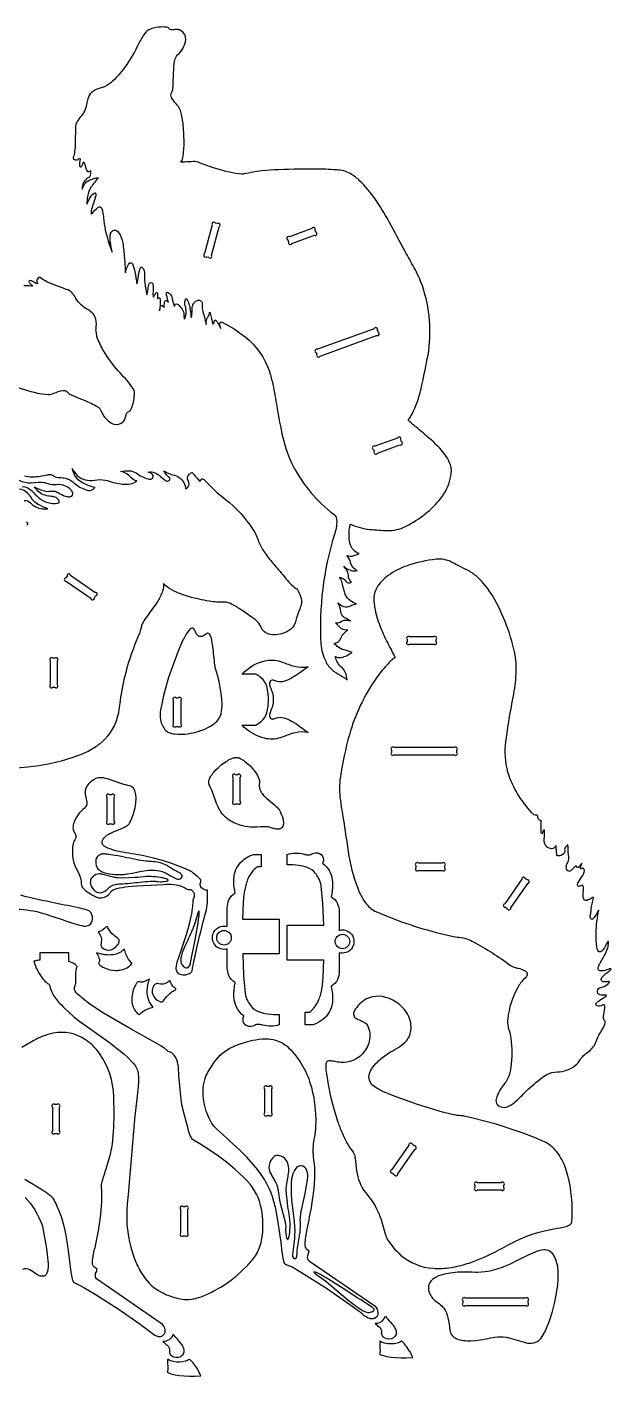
# Model space of a CAD drawing. Extents: x -534 to 138, y -242 to 386.
# Drawn here: x -103 to 138, y -237 to 320 of the extents above; entities that cross this region are included whole.
import ezdxf

# ---------------------------------------------------------------- set-up
doc = ezdxf.new("R2010")
doc.units = 0
doc.header["$MEASUREMENT"] = 0
doc.layers.get('0').update_dxf_attribs({"linetype": 'CONTINUOUS'})

msp = doc.modelspace()

# ---------------------------------------------------------------- linework, layer by layer
for points in [[(-23.04, 195.14, -0.040772), (-23.52, 197.2, -0.462979), (-23.02, 197.82, -0.128791), (-22.48, 197.72, -0.049562), (-13.05, 191.73, -0.147565), (-3.02, 177.35, -0.025581), (-1.6, 172.13, -0.013372), (0.09, 162.88, 0.015224), (2.55, 150.1, 0.057868), (6.83, 138.3, 0.111184), (23.74, 118.34, -0.200682), (24.75, 116.47, -0.073309), (24.52, 112.67, -0.029023), (23.81, 109.78, 0.090055), (18.29, 64.87, 0.106437), (20.25, 57.71, 0.043726), (21.41, 55.72, 0.097324), (24.38, 53.12, -0.029783), (27.96, 50.87, -0.018141), (29.07, 50, 0.085694), (28.48, 52.97, 0.113279), (27, 55.02, -0.172395), (24.23, 59.67, 0.15305), (24.64, 59.53, 0.082138), (26.23, 59.23, 0.051844), (26.76, 59.28, 0.06517), (29.06, 60.15, -0.010374), (31.25, 61.29, 0.067193), (27.92, 62.41, -0.126116), (24.99, 63.88, -0.021172), (23.73, 65.16, 0.219053), (26.03, 66.4, 0.049125), (26.76, 67.84, -0.105175), (28.46, 69.93, -0.031883), (29.33, 70.57, -0.144272), (26.89, 71.1, -0.051908), (26.52, 71.39, -0.010503), (24.33, 73.64, 0.144221), (26.27, 73.87, 0.053539), (27.03, 74.38, -0.166104), (28.79, 74.74, -0.03772), (30.53, 74.43, -0.044542), (29.66, 74.84, -0.011487), (27.93, 75.84, -0.240347), (26.52, 78.19, 0.139622), (25.23, 81.91, 0.089887), (27.76, 80.33, 0.217327), (30.54, 80.6, -0.074916), (32.35, 81.38, -0.04447), (33, 81.46, -0.202975), (28.48, 85.08, -0.053822), (27.86, 86.78, -0.017577), (27.23, 89.58, 0.065788), (26.46, 91.7, 0.038588), (25.95, 92.45, -0.213749), (28.64, 90.75, 0.180505), (29.81, 90.07, 0.085795), (30.25, 90.1, 0.055747), (30.93, 90.35, -0.16982), (29.74, 92.25, -0.029013), (29.68, 93.29, 0.124388), (28.97, 95.27, 0.037477), (27.68, 96.99, 0.172299), (31.99, 95.06, 0.069621), (33.31, 95.19, -0.260544), (30.56, 98.53, 0.145007), (29.02, 101.37, 0.032657), (30.74, 101.16, 0.101739), (32.34, 101.5, -0.015311), (34.09, 102.23, -0.229171), (30.63, 105.39, -0.079183), (30, 108.13, -0.057845), (30.14, 112.86, -0.068263), (30.57, 114.3, 0.086745), (38.55, 112.2, 0.019665), (45.83, 111.72, 0.11819), (53.17, 113.32, 0.027778), (55.49, 114.57, 0.043529), (63.14, 120.04, 0.06709), (69.11, 126.91, 0.10947), (72.14, 135.27, 0.136956), (71.32, 140.02, 0.081604), (67.37, 145.72, 0.024966), (62.62, 150.18, 0.004518), (57.63, 154.38, -0.009427), (54.35, 157.23, 0.05985), (58.26, 165.44, 0.033488), (60.02, 171.81, 0.004868), (62.52, 184.17, 0.12504), (60.2, 212.73, 0.042419), (56.81, 220.23, 0.00249), (53.07, 226.94, -0.002268), (46.43, 239.25, 0.032317), (40.27, 249.21, 0.039698), (34.42, 256.07, 0.056565), (30.43, 259.11, 0.125464), (24.83, 260.64, -0.009386), (20.11, 260.95, 0.014605), (17.75, 261.02, 0.007702), (0.83, 260.75, 0.046505), (-13.39, 259.01, -0.040768), (-14.43, 258.93, -0.048831), (-19.48, 259.66, -0.03478), (-31.87, 263.64, 0.10837), (-34.36, 264.1, 0.01146), (-38.14, 263.85, -0.017336), (-39.55, 263.82, 0.129207), (-38.76, 265.62, 0.047421), (-38.26, 272.24, 0.025874), (-38.68, 279.98, 0.033105), (-39.55, 284.63, 0.076913), (-40.56, 286.82, 0.036415), (-41.65, 288.07, -0.052159), (-43.45, 290.61, -0.291498), (-43.31, 292.78, 0.100968), (-42.88, 294.27, 0.019815), (-42.81, 296.05, -0.005973), (-42.44, 303.62, -0.016783), (-42.09, 305.97, -0.161306), (-40.94, 308.13, 0.089163), (-38.79, 310.85, 0.127736), (-37.53, 314.54, 0.279506), (-39.45, 318.15, 0.112324), (-41.03, 318.62, 0.051412), (-42.92, 318.5, -0.16524), (-44.11, 318.71, -0.092947), (-44.56, 319.21, 0.125953), (-44.98, 319.47, 0.057677), (-46.3, 319.67, 0.067401), (-49.73, 319.42, 0.026223), (-52.12, 318.84, 0.177324), (-54.55, 316.9, 0.037854), (-57.03, 312.75, -0.038532), (-62.17, 303.85, -0.049801), (-67.78, 297.3, -0.077668), (-71.11, 295.01, -0.055971), (-72.93, 294.47, 0.130894), (-76.5, 292.6, 0.127166), (-78.03, 290.07, 0.038662), (-78.54, 287.71, -0.075245), (-79.66, 284.49, -0.030197), (-80.25, 283.56, -0.007341), (-82.04, 281.27, 0.135954), (-83.07, 278.73, 0.026991), (-83.17, 277.59), (-83.19, 272.39, -0.031564), (-83.46, 268.12, -0.056242), (-84.05, 265.94, 0.272827), (-83.94, 265.22, 0.229465), (-82.28, 264.87, 0.099194), (-81.82, 265.13, -0.031572), (-81.26, 265.57, -0.080858), (-81.34, 264.16, 0.013761), (-81.51, 262.68, 0.20006), (-81.31, 262.05, 0.432905), (-80.55, 262.19, 0.063666), (-79.98, 263.58, -0.247859), (-79.61, 263.93, -0.082897), (-79.22, 262.72, 0.030457), (-78.72, 260.98, 0.051747), (-78.31, 260.17, 0.306496), (-77.6, 259.99, 0.173615), (-76.96, 260.44, -0.060536), (-76.99, 258.52, -0.169479), (-77.57, 257.58, 0.145464), (-79.39, 255.98, 0.128949), (-80.33, 253.49, 0.052774), (-80.31, 252.73, -0.109176), (-78.91, 255.33, -0.117563), (-77.08, 256.55, -0.084076), (-73.63, 257.44, 0.033272), (-76.6, 253.65, 0.101105), (-78.11, 249.7, 0.029524), (-78.44, 246.46, -0.018868), (-77.1, 249.2, -0.124912), (-75.43, 251.01, -0.133567), (-74.94, 251.16, -0.211507), (-74.78, 251.06, -0.143071), (-74.77, 249.94, -0.009734), (-76.49, 244.46, 0.110694), (-76.62, 242.4, 0.132252), (-76.29, 242.65, -0.063855), (-73.71, 245.21, -0.459191), (-72.48, 244.96, -0.075498), (-71.9, 243.35, -0.027738), (-71.53, 240.89, 0.018906), (-70.81, 235.91, 0.042026), (-67.92, 226.64, -0.016788), (-68.73, 230.88, -0.048138), (-68.82, 233.38, -0.09246), (-68.44, 234.8, -0.227671), (-67.07, 235.8, -0.189015), (-65.99, 235.49, -0.088625), (-65.31, 234.82, -0.11703), (-63.57, 230.58, -0.021319), (-62.9, 224.39, -0.00174), (-62.51, 218.18, -0.062294), (-61.27, 221.65, -0.121512), (-60.66, 222.28, -0.361151), (-59.77, 222.09, -0.073956), (-59.57, 221.81, -0.067967), (-58.54, 218.57, -0.015404), (-57.77, 213.6, 0.039815), (-57.38, 215.14, -0.026904), (-56.68, 218.95, -0.022071), (-56.34, 220.04, -0.271564), (-55.83, 220.47, -0.186502), (-55.63, 220.4, -0.174188), (-54.71, 218.91, -0.078441), (-54.62, 217.12, 0.041838), (-54.59, 214.89, 0.021178), (-54.29, 212.68), (-53.6, 209.01, 0.047984), (-53.39, 210.07, 0.008778), (-52.95, 212.7, -0.090626), (-52.54, 213.86, -0.520928), (-51.35, 213.85, -0.126081), (-51.02, 212.56, -0.004085), (-51.11, 209.65, 0.095126), (-50.85, 208.13, -0.045265), (-50.24, 209.23, -0.042376), (-49.85, 209.86, -0.123571), (-49.57, 210.04, -0.31691), (-49.43, 209.96, -0.125343), (-49.23, 209.14), (-49.27, 207.44, -0.149927), (-48.74, 207.89, -0.353541), (-48.26, 207.7, -0.139967), (-48.11, 207.07, -0.018029), (-48.35, 202.52, -0.091352), (-48.17, 203.7, -0.081701), (-47.94, 204.45, -0.428919), (-47.13, 204.55, -0.061096), (-46.47, 203.77, -0.016896), (-46.34, 206.15, -0.41913), (-45.64, 206.73, -0.136339), (-45.37, 206.61, -0.037085), (-44.74, 205.97, -0.01849), (-45.47, 208.99, -0.040065), (-45.53, 209.76, -0.535475), (-44.96, 210.05, -0.054893), (-44.07, 209.37, -0.124886), (-43.16, 207.56, -0.009056), (-42.8, 205.81, 0.07693), (-42.19, 204.26, -0.132825), (-41.77, 205.17, -0.352835), (-40.98, 205.26, -0.117362), (-40.57, 204.91, 0.007817), (-39.43, 203.66, -0.158132), (-38.42, 201.43, -0.027287), (-38.31, 199.95, 0.016373), (-38.24, 198.97, 0.070756), (-37.82, 199.7, 0.139796), (-37.49, 203.59, 0.017005), (-37.88, 204.8, -0.232909), (-37.31, 207.58, -0.098984), (-36.23, 205.27, -0.027964), (-35.72, 202.75, -0.008174), (-35.34, 199.65, 0.130097), (-35.03, 200.79, -0.024215), (-34.94, 202.37, -0.00918), (-34.89, 203.89, -0.308176), (-32.41, 206.87, -0.452621), (-30.78, 205.68, -0.047988), (-30.84, 204.72, 0.071036), (-30.65, 202.76, 0.016355), (-29.95, 200.2, -0.004463), (-29.07, 196.77, -0.087575), (-28.92, 198.92, -0.104557), (-28.31, 200.06, 0.158869), (-27.77, 201.95, -0.06344), (-27.04, 199.87, -0.013544), (-26.57, 197.35, 0.155344), (-26.33, 196.97, 0.139595), (-25.84, 197.79, -0.042289), (-25.52, 198.72, -0.17433), (-24.98, 198.36, -0.053857), (-23.76, 196.36, 0.018107)], [(-26.63, 237.95), (-29.76, 226.08, 1), (-29, 224.78), (-28.15, 224.56, 1), (-26.86, 225.31), (-23.73, 237.19, 1), (-24.48, 238.48), (-25.33, 238.71, 1)], [(6.27, 230.26), (15.56, 233.64, 1), (16.19, 235), (15.89, 235.82, 1), (14.53, 236.46), (5.25, 233.08, 1), (4.61, 231.72), (4.91, 230.89, 1)], [(17.91, 183.76), (41.29, 192.27, 1), (41.93, 193.63), (41.62, 194.46, 1), (40.27, 195.09), (16.89, 186.58, 1), (16.25, 185.22), (16.55, 184.4, 1)], [(41.6, 143.7), (50.88, 147.08, 1), (51.52, 148.44), (51.22, 149.27, 1), (49.86, 149.9), (40.57, 146.52, 1), (39.94, 145.16), (40.24, 144.34, 1)], [(107.95, -6.77, 0.086356), (107.69, -5.99, 0.337845), (107.32, -5.83, -0.194882), (106.28, -5.65, -0.079992), (105.46, -4.93, -0.042199), (99.41, 3.18, -0.052481), (96.02, 10.41, -0.103803), (94.57, 23.04, -0.01828), (96.24, 34.95, 0.003073), (98.15, 45.39, 0.037001), (98.99, 54.82, 0.040576), (98.66, 59.32, 0.086335), (89.16, 84.83, 0.06807), (83.11, 92.37, 0.06038), (79.39, 95.02, -0.000932), (72.29, 98.65, 0.141066), (65.85, 99.86, 0.050121), (53.94, 97.19, 0.06881), (46.05, 93.14, 0.095874), (41.38, 88.12, 0.122932), (40.19, 84.13, 0.069334), (40.66, 78.93, 0.042064), (43.03, 71.45, 0.023047), (45.89, 65.18, 0.002463), (48.91, 59.32, 0.039646), (45.61, 56.26, 0.037624), (41, 50.5, 0.083391), (30.05, 27.39, 0.033792), (26.3, 9.93, 0.067328), (26.3, 0.26, 0.010804), (27.03, -4.51, -0.005879), (29.53, -20.78, 0.051129), (33.47, -36.01, 0.061528), (36.66, -42.04, 0.120391), (40.6, -45.44, -0.003044), (44.58, -47.19, 0.042915), (73.12, -55.97, 0.030365), (76.09, -56.36, -0.07845), (79.87, -57.5, -0.016281), (81.25, -58.17, -0.037843), (96.58, -67.88, 0.05744), (98.12, -68.65, 0.029234), (99.59, -69, -0.063016), (102.75, -70.16, -0.447657), (103.25, -72.42, -0.070386), (102.62, -73.17, 0.081348), (99.57, -77.04, 0.099098), (95.44, -89.96, 0.075183), (95.59, -93.25, 0.019962), (96.05, -94.79, -0.041804), (96.7, -97.98, -0.068183), (96.74, -110.02, -0.017113), (96.36, -112.11, -0.099956), (94.25, -116.57, 0.006711), (92.78, -118.54, 0.064491), (90.77, -122.53, 0.166516), (90.8, -124.73, 0.225805), (92.76, -126.37, 0.161223), (95.23, -126.29, 0.089089), (98.45, -124.37, 0.021989), (102.51, -120.39, -0.033319), (108.95, -114.73, -0.027573), (111.61, -113, -0.114948), (115.85, -111.86, 0.170905), (123.43, -109.13, 0.075307), (125.41, -106.86, -0.108607), (128.52, -103.79, 0.135637), (131.71, -99.93, -0.011252), (132.82, -97.29, -0.030948), (134.26, -94.81, 0.035434), (135.63, -92.14, 0.194784), (135.69, -91.06, 0.078382), (135.29, -90.52, -0.148321), (135.04, -89.67, -0.04338), (135.44, -86.55, 0.054055), (135.51, -84.73, 0.320944), (135.06, -84.12, 0.237531), (134.59, -84.27, -0.2564), (132.46, -84.63, -0.162597), (131.85, -84.13, -0.258488), (131.87, -83.71, -0.09509), (132.78, -82.77, -0.031192), (134.23, -81.81, 0.013014), (135.84, -80.78, 0.081454), (136.2, -80.44, 0.232193), (136.21, -80.29, 0.137334), (135.87, -80.21, -0.062668), (133.54, -80.02, -0.056573), (133.05, -79.83, -0.204894), (132.55, -78.93, -0.14375), (132.65, -77.83, -0.179055), (133.43, -77.21, 0.006521), (135.31, -76.55, 0.159185), (137.46, -74.8, 0.237216), (137.44, -74.61, 0.191124), (136.97, -74.54, -0.05313), (135.17, -74.71, -0.269455), (134.13, -74.07, -0.217237), (134.14, -73.32, -0.068876), (134.68, -72.49, -0.045572), (136.01, -71.3, 0.011009), (137.49, -70.13, 0.043771), (138.05, -69.6, 0.150407), (138.13, -69.33, 0.289985), (138.06, -69.25, 0.175728), (137.48, -69.33, -0.053935), (135.12, -70.12, -0.089763), (133.67, -70.11, -0.148469), (132.96, -69.66, -0.096531), (132.79, -69.31, -0.109293), (132.93, -68.37, -0.053312), (133.58, -66.97, 0.004604), (135.83, -62.98, 0.053511), (136.89, -60.17, 0.075411), (137.07, -58.03, 0.271934), (136.74, -58.23, -0.030385), (134.91, -61.34, -0.092341), (134.06, -62.15, -0.142053), (133.38, -62.31, -0.183072), (133, -62.1, -0.144834), (132.28, -60.38, -0.067129), (132.37, -49.38, -0.004602), (133.03, -45.04, -0.041938), (131.15, -48.04, -0.02449), (130.64, -48.62, -0.072328), (130.27, -48.87, -0.41057), (129.73, -48.59, -0.130269), (129.57, -47.35, -0.027395), (129.8, -45.98, 0.062135), (129.88, -44.78, -0.061353), (130.38, -42.47, 0.031194), (130.62, -41.23, -0.033644), (130.92, -40.17, 0.64095), (130.51, -39.83, -0.016149), (129.2, -40.63, -0.044291), (128.28, -41.03, -0.187926), (127.29, -40.96, -0.147354), (126.92, -40.58, -0.099038), (126.65, -39.55, -0.036594), (126.75, -37.02, 0.035722), (126.75, -35.56, 0.119773), (126.48, -34.88, 0.214699), (126.23, -34.81, 0.118191), (125.62, -35.06, -0.083252), (124.92, -35.29, -0.505904), (124.24, -34.47, -0.092778), (124.66, -33.47, 0.003161), (126.43, -30.77, 0.112099), (127.11, -28.88, 0.148471), (126.89, -27.98, 0.326869), (126.29, -27.78, 0.046284), (125.76, -27.99, -0.666499), (125.43, -27.63, -0.012637), (125.97, -26.21, 0.035099), (126.1, -25.7, 0.01044), (124.9, -27.12, -0.104102), (124.4, -27.47, -0.496762), (123.97, -27.11, 0.64235), (123.59, -26.93, 0.039343), (122.22, -28.17, -0.099094), (121.13, -28.91, -0.208673), (120.31, -28.82, -0.240867), (119.66, -27.24, -0.130699), (120.12, -25.66, 0.16417), (120.7, -23.21, -0.041162), (120.38, -18.91, 0.075174), (120.32, -18.4, 0.085682), (120.22, -18.19, 0.237243), (120.08, -18.26, -0.113095), (119.42, -18.9, 0.287432), (119.02, -20.36, -0.265086), (118.38, -21.9, -0.144657), (116.46, -22.7, -0.387544), (115.79, -22.18, -0.036245), (115.6, -20.5, -0.018682), (115.49, -18.95, 0.119524), (115.3, -18.4, 0.125931), (115.14, -18.56, -0.361933), (113.49, -19.73, -0.325859), (110.64, -17.39, -0.055794), (110.57, -16.78, -0.009752), (110.65, -12.48, 0.093109), (110.48, -11.84, 0.252178), (110.34, -12.02, 0.029117), (109.99, -12.7, -0.123455), (109.68, -13.47, -0.243845), (109.51, -13.51, -0.247592), (109.33, -13.14, -0.014941), (109.32, -10.36, 0.008216), (109.32, -8.07, -0.279785), (108.15, -7.3, -0.066013)], [(-86.86, 90.73), (-76.77, 83.72, 1), (-75.29, 83.99), (-74.79, 84.71, 1), (-75.06, 86.19), (-85.14, 93.19, 1), (-86.62, 92.92), (-87.12, 92.2, 1)], [(-34.06, 70.84, 0.21732), (-34.63, 71.36, 0.21732), (-35.39, 71.27, 0.097879), (-36.61, 70.06, 0.035971), (-38, 67.81), (-38.98, 65.86), (-40.99, 61.21), (-44.63, 51), (-45.95, 46.63), (-46.74, 43.55), (-47.64, 39.45), (-47.97, 37.63, 0.087543), (-47.98, 33.47, 0.129432), (-45.94, 29.24, 0.107896), (-44.57, 28.32, 0.070374), (-42.15, 27.7, 0.066219), (-36.63, 27.81, 0.080471), (-28.39, 30.34, 0.075776), (-24.74, 32.91, 0.092825), (-23.14, 35.31, 0.044216), (-22.87, 36.24, 0.049524), (-22.58, 39.9), (-22.68, 42.05), (-22.92, 44.38), (-23.3, 46.83), (-23.82, 49.39), (-24.47, 52), (-25.28, 54.76, -0.034943), (-25.52, 56.11, -0.002177), (-26.34, 63.72, 0.032122), (-26.99, 67.21, 0.058736), (-27.6, 68.71, 0.118694), (-28.11, 69.2, 0.282715), (-28.95, 69.1, -0.084465), (-30.82, 67.99, -0.311209), (-32.89, 68.67, -0.057135), (-33.22, 69.16), (-33.59, 69.87, 0.030593)], [(53.89, 66.72), (53.89, 65.85, 1), (54.95, 64.79), (64.83, 64.79, 1), (65.89, 65.85), (65.89, 66.72, 1), (64.83, 67.79), (54.95, 67.79, 1)], [(-93.54, 57.9), (-93.54, 48.02, 1), (-92.48, 46.96), (-91.6, 46.96, 1), (-90.54, 48.02), (-90.54, 57.9, 1), (-91.6, 58.96), (-92.48, 58.96, 1)], [(-14.46, 52.39, -0.137942), (-4.92, 57.9, -0.136379), (1.61, 57.65, 0.024005), (6.69, 55.84, 0.085593), (11.47, 55.28, 0.030997), (12.95, 55.48), (9.57, 53), (7.85, 51.82, -0.015444), (5.57, 50.44, -0.069504), (2.38, 49.25, -0.147106), (-0.43, 49.6, 0.043035), (-1.67, 49.91, 0.275288), (-2.7, 49.4, 0.187531), (-3.02, 48.33, 0.049446), (-2.9, 47.8, 0.007367), (-1.98, 45.39, -0.124061), (-1.62, 39.68, -0.034628), (-1.96, 38.39, 0.016532), (-2.98, 35.77, 0.346007), (-2.18, 33.95, 0.15317), (-1.55, 33.89, 0.060378), (-0.02, 34.34, -0.154569), (2.92, 34.4, -0.066404), (6.16, 33.01), (7.85, 31.96), (9.57, 30.78), (12.95, 28.3, 0.107399), (7.8, 28.2, 0.034356), (3.98, 27.04, -0.005535), (1.6, 26.13, -0.144527), (-5.09, 25.94, -0.114737), (-13.04, 30.13, -0.021255), (-14.41, 31.39), (-8.64, 31.39, 0.057297), (-6.26, 32.94, 0.1439), (-4.08, 36.38, 0.051329), (-3.54, 39.14, 0.080463), (-3.93, 46.82, 0.172422), (-6.76, 51.22, 0.033523), (-8.64, 52.39)], [(-41.52, 42.67), (-40.64, 42.67, -1), (-39.58, 41.61), (-39.58, 31.73, -1), (-40.64, 30.67), (-41.52, 30.67, -1), (-42.58, 31.73), (-42.58, 41.61, -1)], [(47.45, 20.98), (47.45, 20.1, 1), (48.51, 19.04), (73.39, 19.04, 1), (74.45, 20.1), (74.45, 20.98, 1), (73.39, 22.04), (48.51, 22.04, 1)], [(-77.56, 7.24, 0.265864), (-79.02, 2.1, -0.021325), (-78.46, -0.46, -0.279523), (-79.45, -2.94, 0.131145), (-83.72, -8.68, 0.087249), (-84.15, -11.12, 0.119528), (-83.66, -12.82, -0.067133), (-82.99, -14.25, -0.222096), (-83.14, -15.51, 0.101464), (-84.04, -17.52, 0.176458), (-82.71, -28.1, 0.017902), (-81.91, -29.61, -0.12328), (-80.73, -34.17, 0.210939), (-79.78, -36.18, 0.089439), (-73.63, -40, 0.075611), (-71.16, -39.7, 0.141549), (-69.09, -38.31, 0.034904), (-68.35, -37.22, -0.122071), (-67.57, -36.65, -0.051429), (-66.01, -36.11, -0.03311), (-61.41, -35.35), (-57.75, -35.03), (-46.71, -34.41, -0.069788), (-42.42, -34.47, -0.051591), (-39, -35.33, -0.045609), (-37.23, -36.22, 0.070309), (-36.68, -36.55, 0.111182), (-36.32, -36.6), (-35.8, -36.53, -0.202789), (-35.08, -36.82, -0.085052), (-34.18, -37.97, -0.184723), (-34.14, -39.41, 0.016251), (-34.66, -41.04, 0.040121), (-34.68, -42.01, -0.030737), (-34.99, -45.21, -0.0172), (-35.44, -47.7), (-36.33, -51.44), (-37.39, -55.22), (-39.53, -61.84), (-40.88, -65.54, 0.099809), (-41.64, -69.03, 0.109207), (-41.27, -70.49, 0.205628), (-39.87, -71.56, 0.208435), (-35.68, -71.03, 0.248484), (-34.81, -69.5, -0.012531), (-34.42, -67.25, -0.002973), (-32.73, -59.52, -0.001302), (-29.05, -44.89, 0.052258), (-28.55, -40.9), (-28.55, -37.02, 0.222753), (-28.6, -36.84, 0.222753), (-28.78, -36.77, -0.273665), (-31.02, -35.82, -0.080036), (-31.5, -34.96, -0.171922), (-31.36, -33.4, 0.11003), (-31.28, -32.72, 0.137324), (-31.42, -32.46, 0.047058), (-34.96, -29.39, 0.041018), (-36.49, -28.52), (-38.35, -27.68), (-40.81, -26.7), (-43.77, -25.64), (-47.17, -24.57), (-50.91, -23.55), (-54.93, -22.64, -0.001165), (-64.72, -20.92), (-66.94, -20.38, -0.055267), (-70.6, -19.03, -0.089319), (-71.8, -18.09, -0.217651), (-72.08, -16.87, -0.170562), (-70.98, -14.86, -0.067985), (-69.15, -13.56, -0.023828), (-67.36, -12.7), (-63.69, -11.2, 0.06274), (-61.63, -10.08, 0.097923), (-60.8, -9.1, 0.046786), (-59.57, -6.41, 0.061025), (-58.12, -0.29, 0.069971), (-58.26, 3.24, 0.10968), (-59.18, 5.26, 0.193431), (-61.44, 6.48, -0.048841), (-64.85, 7.33), (-69.01, 8.87, 0.074685), (-72.4, 9.61, 0.184525), (-76.62, 8.12, 0.032865)], [(-18.05, 9.79), (-18.05, -0.09, 1), (-16.99, -1.15), (-16.11, -1.15, 1), (-15.05, -0.09), (-15.05, 9.79, 1), (-16.11, 10.85), (-16.99, 10.85, 1)], [(-70.1, 1.54), (-70.1, -8.34, 1), (-69.04, -9.4), (-68.16, -9.4, 1), (-67.1, -8.34), (-67.1, 1.54, 1), (-68.16, 2.6), (-69.04, 2.6, 1)], [(-74.69, -25.87, 0.235984), (-73.25, -28.55, 0.067837), (-71.65, -29.39, 0.044997), (-69.13, -30.05, 0.06628), (-63.73, -30.34, 0.018227), (-61.72, -30.1), (-59.75, -29.76), (-55.83, -28.99), (-53.79, -28.7, -0.040379), (-50.61, -28.55, -0.089621), (-46.29, -29.53, -0.023478), (-44.94, -30.18, 0.010201), (-42.27, -31.73, 0.085271), (-40.98, -32.22, 0.177386), (-39.61, -32.04, 0.212729), (-39.09, -31.32, 0.212729), (-39.28, -30.47, 0.13471), (-40.41, -29.49, 0.014065), (-41.41, -29.02, -0.025067), (-44.06, -27.43, 0.025747), (-45.87, -26.41, 0.11332), (-51.66, -25.04, -0.027483), (-54.09, -24.83), (-57.02, -24.37, 0.001845), (-66.67, -22.46), (-69.42, -22.02, 0.022584), (-71.08, -21.87, 0.06903), (-72.47, -21.95, 0.071512), (-72.84, -22.09, 0.116018), (-74.32, -23.34, 0.169714), (-74.75, -25.11, 0.013174)], [(-14.02, -63.18), (-13.64, -72.04), (-13.01, -79.52, 0.102496), (-11.9, -82.7, 0.030802), (-10.66, -84.6, 0.13947), (-7.2, -87.08, 0.060504), (-3.64, -87.91, 0.031161), (1.08, -88.15), (1.08, -92.42, -0.157017), (-5.79, -92.54, 0.035508), (-7.36, -92.26, 0.137191), (-9.16, -92.65, -0.223616), (-12.28, -92.89, -0.331314), (-13.91, -90.15, -0.077159), (-13.59, -88.77, -0.196314), (-17.53, -82.07, -0.079424), (-17.45, -76.72, -0.019507), (-17.1, -74.94, -0.181595), (-19.77, -72.02, -0.077993), (-20.46, -68.88), (-20.45, -61.1, -0.410058), (-26.35, -57.84, -0.410058), (-23.18, -51.89, -0.144622), (-20.45, -51.86), (-20.46, -44.08, -0.081971), (-19.72, -40.82, -0.173688), (-17.1, -38.02, -0.020262), (-17.55, -35.57, -0.085073), (-17.39, -30.09, -0.178805), (-13.44, -24.07, -0.058275), (-11.03, -22.65, -0.023841), (-9.59, -22.07), (-6.42, -22.07), (-6.42, -27.24), (-8.09, -27.24, 0.131685), (-11.76, -31.9, 0.059206), (-13.2, -36.65, 0.01486), (-13.52, -38.59), (-13.85, -41.77), (-14.1, -48.85), (1.08, -48.85), (1.08, -63.18)], [(19.43, -51.33), (19.05, -42.47), (18.42, -34.98, 0.1025), (17.32, -31.8, 0.030814), (16.07, -29.9, 0.13946), (12.61, -27.43, 0.060505), (9.05, -26.6, 0.031162), (4.33, -26.36), (4.33, -22.09, -0.157018), (11.21, -21.96, 0.035507), (12.78, -22.24, 0.137191), (14.57, -21.86, -0.223615), (17.7, -21.61, -0.331314), (19.32, -24.36, -0.077174), (19, -25.73, -0.196317), (22.95, -32.44, -0.070376), (22.98, -36.89, -0.029264), (22.51, -39.57, -0.181612), (25.18, -42.49, -0.078004), (25.88, -45.63), (25.86, -53.41, -0.410051), (31.76, -56.67, -0.410051), (28.59, -62.61, -0.144562), (25.86, -62.65), (25.88, -70.43, -0.081963), (25.14, -73.69, -0.173695), (22.51, -76.49), (22.84, -78.14, -0.082908), (22.93, -83.78, -0.161539), (19.92, -89.53, -0.087486), (16.45, -91.85, -0.023841), (15, -92.44), (11.83, -92.44), (11.83, -87.27), (13.5, -87.27, 0.131684), (17.18, -82.6, 0.059206), (18.62, -77.86, 0.01486), (18.94, -75.92), (19.26, -72.74), (19.51, -65.66), (4.33, -65.66), (4.33, -51.33)], [(57.48, -26.69), (57.48, -27.57, 1), (58.54, -28.63), (68.42, -28.63, 1), (69.48, -27.57), (69.48, -26.69, 1), (68.42, -25.63), (58.54, -25.63, 1)], [(-76.98, -33.25, 0.139088), (-76.63, -35.17, 0.182914), (-74.35, -37.58, 0.21481), (-71.6, -37.56, 0.085615), (-70.19, -36.69), (-69.07, -35.59, -0.145043), (-66.7, -34.42, -0.045201), (-64.7, -34.22, 0.017233), (-60.49, -33.94, -0.005375), (-52.32, -33.1, -0.038982), (-50.38, -33.08, -0.022518), (-49.59, -33.21, 0.03454), (-48.2, -33.32, 0.048087), (-45.82, -33.14, 0.099294), (-44.99, -32.87, 0.302494), (-44.86, -32.66, 0.302494), (-45, -32.47, 0.073937), (-45.65, -32.16, 0.033036), (-47.08, -31.76, 0.040155), (-51, -31.25, 0.025675), (-54.02, -31.24, 0.005931), (-58.48, -31.63), (-61.13, -31.77), (-63.49, -31.8), (-65.52, -31.74), (-66, -31.7, -0.030423), (-67.55, -31.42, 0.003077), (-71.76, -30.29, 0.07682), (-73.36, -30.12, 0.157631), (-75.82, -31.09, 0.186815)], [(101.25, -32.31), (94.24, -42.4, 1), (94.51, -43.88), (95.23, -44.38, 1), (96.71, -44.11), (103.71, -34.03, 1), (103.44, -32.55), (102.72, -32.05, 1)], [(-34.14, -51.38, -0.021446), (-34.85, -53.2, -0.003771), (-37.94, -59.98), (-38.84, -62.25, 0.031438), (-39.46, -64.3, 0.079162), (-39.65, -66.2, 0.162267), (-39.14, -67.5, 0.107565), (-37.88, -68.69, 0.385849), (-36.23, -68.4, 0.11701), (-35.54, -66.85), (-33.54, -56.68), (-32.44, -50.26), (-32.1, -47.82, 0.034914), (-31.99, -46.32, 0.07268), (-32.06, -45.56, 0.242214), (-32.09, -45.49, 0.242214), (-32.16, -45.46, 0.203353), (-32.3, -45.64, 0.037436), (-32.56, -46.29)], [(-73.79, -54.08, -0.081282), (-72.68, -55.92, -0.12875), (-72.44, -57.98, 0.0373), (-72.61, -59.33, 0.254621), (-71.86, -60.76, 0.215209), (-68.47, -61.44, 0.088697), (-67.09, -60.74, 0.1127), (-65.41, -58.94, 0.173392), (-65.1, -57.55, 0.199126), (-65.51, -56.9, 0.014547), (-67.33, -55.41, -0.103447), (-69.73, -52.4, -0.020105), (-69.98, -51.82, 0.192219), (-70.6, -52.1, -0.024014), (-71.8, -53.16, -0.117327)], [(-21.75, -59.48, -0.414214), (-24.75, -56.48, -0.414214), (-21.75, -53.48, -0.414214), (-18.75, -56.48, -0.414214)], [(27.16, -55.03, -0.414214), (30.16, -58.03, -0.414214), (27.16, -61.03, -0.414214), (24.16, -58.03, -0.414214)], [(-74.5, -62.68, -0.04501), (-73.44, -64.82, -0.115782), (-73.21, -66.01, -0.076647), (-73.45, -66.75, 0.203065), (-73.35, -67.47, 0.088211), (-71.17, -68.88, 0.096349), (-66.5, -69.98, 0.022647), (-65, -69.89, 0.208485), (-59.78, -67.06, 0.064212), (-59.97, -66.82, -0.121384), (-62.24, -63.35, -0.032309), (-62.91, -61.12, -0.172453), (-67.54, -63.49, -0.067449), (-70.75, -63.51, -0.021191), (-72.21, -63.27, -0.021822)], [(-85.87, -66.34), (-85.87, -62.69), (-97.87, -62.69), (-97.87, -65.69, 0.016681), (-99.62, -65.99, 0.0277), (-100.37, -66.2, 0.090869), (-96.71, -73.3, 0.059497), (-94.67, -75.31, 0.029402), (-93.98, -75.76, 0.011973), (-93.04, -78.48, 0.092969), (-90.11, -83.05, -0.011755), (-87.8, -85.45), (-85.92, -87.23), (-83.95, -88.93), (-81.9, -90.58), (-73.31, -96.76), (-69.05, -99.77), (-65.03, -102.84), (-63.16, -104.42), (-61.4, -106.04), (-59.78, -107.72, -0.019048), (-58.32, -109.47, -0.111923), (-57.38, -111.74, -0.048021), (-57.09, -114.37, -0.018169), (-57.1, -116.19), (-57.3, -119.23), (-58.8, -131.59), (-61.33, -162.57), (-61.7, -166.35), (-61.91, -169.03), (-61.97, -172.19, 0.041017), (-61.26, -179.84), (-60.83, -182.01), (-60.27, -184.27), (-59.56, -186.62), (-58.7, -189.06, 0.038557), (-56.28, -194.27, 0.018951), (-55.2, -196.01), (-54.29, -197.25, 0.11649), (-46.72, -203.31, 0.018127), (-45.02, -204.06), (-43.17, -204.72), (-41.17, -205.29), (-39, -205.77, 0.08582), (-35.25, -205.76, 0.033697), (-32.85, -205.24), (-31.18, -204.71, 0.034571), (-26.19, -202.5), (-23.07, -200.74), (-20.31, -198.95), (-18.06, -197.31, 0.020864), (-16.48, -196), (-11.97, -191.68, 0.059321), (-8.39, -187.17, 0.095561), (-6.09, -180.69, 0.082613), (-6.29, -168.45, 0.137205), (-12.06, -157.04, 0.018997), (-13.6, -155.45), (-17.23, -152.11), (-20.73, -149.19), (-24.02, -146.68), (-27.01, -144.58), (-31.8, -141.55), (-34.42, -140.05, -0.123276), (-35.06, -139.37, -0.044244), (-35.67, -138.17, -0.020774), (-36.23, -136.6), (-36.76, -134.8), (-38.48, -128.17, -0.022026), (-38.82, -126.96), (-39.12, -125.49), (-39.63, -121.95), (-40.45, -113.41, 0.029941), (-40.73, -108.98, 0.038581), (-41.18, -106.99, 0.121425), (-42.89, -104.39, 0.153413), (-44.95, -103.48, 0.120739), (-45.42, -102.88, 0.035253), (-46.42, -102.09), (-47.89, -101.13), (-49.76, -100), (-60.14, -94.24), (-72.25, -87.15), (-77.74, -83.42), (-80.15, -81.56, -0.018201), (-82.23, -79.72, -0.294844), (-83.47, -77.05, -0.056133), (-82.96, -75.26, 0.079555), (-82.91, -74.91, 0.229137), (-82.99, -74.76, 0.023814), (-83.02, -71.71, -0.087767), (-82.39, -68.4, 0.165155), (-84.36, -66.85, 0.027083)], [(-52.6, -73.52, -0.032564), (-54.53, -74.52, -0.079264), (-55.73, -74.86, -0.116069), (-56.27, -74.75, 0.109647), (-56.88, -74.58, 0.217479), (-57.58, -74.94, 0.068843), (-58.35, -76.07, 0.118722), (-59.85, -81.7, 0.166644), (-58.3, -86.78, 0.062007), (-56.84, -88.29, -0.051731), (-54.91, -86.69, -0.053446), (-53.08, -85.78, -0.028737), (-50.96, -85.13, -0.135304), (-52.97, -81.88, -0.077361), (-53.48, -78.43, -0.08803)], [(-43.96, -74.17, -0.100229), (-46.26, -75.46, -0.126472), (-48.66, -75.5, 0.108116), (-49.44, -75.41, 0.185525), (-50.56, -76.08, 0.286057), (-51.07, -80.23, 0.174714), (-48.58, -82.7, 0.157448), (-47.3, -82.9, 0.203958), (-46.76, -82.54, -0.036887), (-45.48, -80.9, -0.048581), (-43.47, -78.95, -0.087917), (-41.93, -78.12, 0.317783), (-41.66, -77.83, 0.198234), (-41.85, -77.46, 0.014184), (-42.88, -76.42, -0.136467), (-43.9, -74.62, -0.039573)], [(121.95, -173.44, 0.017848), (122.1, -170.11), (122.01, -165.95, 0.018689), (121.58, -161.25), (121.21, -158.8), (120.71, -156.34), (120.08, -153.9), (119.31, -151.53, 0.078938), (115.73, -144.88, 0.079268), (112.26, -141.69, 0.029897), (110.91, -140.92), (106.46, -138.96), (101.4, -137.02), (90.67, -133.5), (81.1, -130.92), (77.51, -130.17, 0.023061), (75.57, -129.91, -0.029704), (74.01, -129.76), (72.52, -129.48), (68.51, -128.47), (58.14, -125.29), (47.81, -121.59), (43.84, -119.93, -0.018641), (41.82, -118.93, -0.071364), (39.36, -117.03, -0.304703), (38.57, -111.89, -0.051703), (39.36, -110.44, -0.053868), (41.59, -107.82, -0.019721), (43.23, -106.36), (45.26, -104.79, -0.021269), (47.03, -103.64, 0.009283), (50.7, -101.46, 0.073045), (53.59, -99.03, 0.165083), (55.5, -94.07, 0.164843), (53.75, -87.45, 0.21008), (43.53, -80.76, 0.248826), (34.04, -84.07, 0.057307), (32.21, -86.48, 0.123839), (31.75, -88.09, 0.224668), (32.48, -89.51, 0.058903), (33.39, -90.1, -0.002021), (36.13, -91.32, -0.14042), (37.55, -92.69, -0.165606), (38.21, -99.2, -0.142289), (35.33, -104.49, -0.228079), (26.7, -107.94, -0.034956), (23.89, -107.57, 0.024927), (22.02, -107.33, 0.07452), (21.1, -107.44, 0.287835), (20.3, -108.48, 0.053318), (20.26, -109.24, 0.023731), (20.54, -112.74), (21.22, -117.09), (22.24, -121.99), (23.57, -127.15), (25.17, -132.26, 0.017991), (27, -137.04), (27.99, -139.2), (29.02, -141.18, 0.045572), (31.31, -144.55, -0.105751), (32.24, -146.64, -0.019342), (32.42, -147.55, 0.005625), (33.01, -152.75, 0.131482), (36.77, -161.83, -0.004437), (38.61, -164.14), (39.7, -165.72), (40.64, -167.26, -0.056939), (43.59, -174.29), (44.85, -178.76, 0.061334), (45.84, -181.19, 0.068737), (51.22, -187.5, 0.16348), (64.6, -193, 0.060888), (72.06, -192.65, 0.038941), (78.76, -191.06, 0.013577), (81.63, -190.08), (85.77, -188.4), (90.15, -186.32, -0.001414), (97.79, -182.2), (100.68, -180.84), (103.41, -179.72), (105.99, -178.81), (108.4, -178.08), (110.64, -177.49), (114.57, -176.66, 0.021378), (119.56, -175.66, 0.069726), (121.14, -174.99, 0.255179)], [(40.49, -208.54, -0.198538), (41.84, -211.41, -0.487946), (38.79, -213.86, -0.093198), (36.93, -213.07, -0.040915), (35.16, -211.7, 0.011558), (33.68, -210.57), (30.28, -208.11), (20.52, -201.38), (10.31, -194.82), (6.34, -192.57, 0.038687), (4.29, -191.65, -0.017734), (3.74, -191.5, -0.171911), (3.34, -191.07, -0.063687), (2.93, -189.97, -0.01702), (2.7, -188.91, 0.000471), (0.67, -173.96), (-0.22, -169.23, 0.026082), (-1.77, -163.33, 0.056429), (-5.05, -156.38), (-6.68, -153.9), (-8.46, -151.53), (-10.34, -149.27), (-12.28, -147.14), (-14.25, -145.12, 0.002655), (-24.45, -135.77), (-25.51, -134.69, -0.05275), (-26.9, -132.86, -0.138416), (-30.38, -119.58, -0.066522), (-29.71, -115.14, -0.059569), (-28.52, -112.31), (-27.13, -109.95), (-25.76, -107.87, -0.139066), (-18.18, -101.56, -0.047939), (-10.99, -99.1, -0.047425), (-6.1, -98.27, -0.046933), (-2.53, -98.33, -0.16305), (5.07, -102.02, -0.042193), (7.87, -105.23), (9.64, -107.7, -0.068805), (13.59, -115.85, -0.0443), (15.49, -123.79), (15.93, -127.54), (16.12, -131.37), (16.05, -135.24, -0.021287), (15.91, -136.74, -0.006937), (15.21, -140.72, 0.03843), (15, -144.4), (15.13, -146.99, 0.003125), (15.56, -151.13, -0.014061), (15.68, -152.84), (15.69, -155.53), (15.55, -158.3), (15.27, -161.11), (14.43, -166.72, -0.004565), (12.46, -176.87), (11.8, -180.81, 0.052036), (11.67, -183.66, 0.124672), (12.02, -184.73, 0.133976), (12.44, -185.04, -0.170551), (13.17, -185.73, -0.195473), (13.17, -186.63, 0.007988), (12.69, -187.9, 0.301073), (13.22, -189.74, 0.030202), (13.55, -190.01)], [(-5.04, -118.92), (-5.04, -128.79, 1), (-3.98, -129.86), (-3.1, -129.86, 1), (-2.04, -128.79), (-2.04, -118.92, 1), (-3.1, -117.86), (-3.98, -117.86, 1)], [(-92.68, -126.41), (-92.68, -136.29, 1), (-91.62, -137.35), (-90.74, -137.35, 1), (-89.68, -136.29), (-89.68, -126.41, 1), (-90.74, -125.35), (-91.62, -125.35, 1)], [(54.61, -142.16), (47.61, -152.24, 1), (47.87, -153.72), (48.6, -154.22, 1), (50.07, -153.95), (57.08, -143.87, 1), (56.81, -142.39), (56.09, -141.89, 1)], [(0.3, -146.41, 0.18777), (-1.23, -146.99, 0.251973), (-3.15, -152, 0.067839), (-2.78, -153.28, 0.01119), (-2.33, -154.16, 0.007632), (-0.73, -156.8, -0.08187), (0.54, -160.35, -0.023279), (0.79, -162.09, 0.019737), (1.07, -164.08), (1.5, -166.15), (3.47, -173.74, -0.050242), (3.75, -175.57), (3.66, -176.83, 0.070099), (4.11, -180.4, 0.093951), (4.41, -180.99, 0.256796), (4.61, -181.03, 0.256796), (4.76, -180.89, 0.073931), (5.02, -180.22, 0.047089), (5.43, -177.78, 0.053403), (5.32, -171.8, 0.005948), (4.61, -167.38), (4.27, -164.74), (4.07, -162.4), (3.97, -160.37, -0.047212), (4.17, -158.22, 0.018221), (4.92, -153.64, 0.056503), (4.9, -150.97, 0.110894), (3.91, -148.29, 0.205308), (1.05, -146.5, 0.02926)], [(6, -157.71), (5.92, -159.93), (5.95, -162, 0.018775), (6.26, -165.86), (7.27, -173.74), (7.42, -175.9), (7.44, -177.99, -0.019746), (7.22, -181.85), (6.57, -187.24, 0.194923), (6.94, -188.78, 0.236477), (7.48, -189.03, 0.236477), (8.01, -188.74, 0.140834), (8.4, -187.24, -0.025456), (8.47, -185.77), (8.65, -184.41, 0.005447), (9.4, -180.03, 0.013023), (9.7, -177.59), (9.81, -175.61, 0.012442), (9.77, -173.02, -0.03791), (10.02, -170.24, -0.012688), (10.35, -168.36), (11.75, -162.06), (12.38, -158.96, 0.029673), (12.82, -155.49, 0.058972), (12.66, -153.16, 0.219938), (10.82, -150.76, 0.283499), (8.61, -151.08, 0.106317), (7.33, -152.62, 0.086147), (6.18, -156.07, 0.026495)], [(82.9, -160.64), (92.78, -160.64, 1), (93.84, -159.57), (93.84, -158.7, 1), (92.78, -157.64), (82.9, -157.64, 1), (81.84, -158.7), (81.84, -159.57, 1)], [(-39.7, -168.61), (-39.7, -178.49, 1), (-38.64, -179.55), (-37.76, -179.55, 1), (-36.7, -178.49), (-36.7, -168.61, 1), (-37.76, -167.55), (-38.64, -167.55, 1)], [(62.78, -201.95, 0.184796), (65.24, -206.17, 0.011272), (67.28, -207.67, -0.136438), (70.11, -211.4, -0.060754), (71.16, -215.46, -0.002202), (71.5, -218.47, 0.268236), (74.44, -222.16, 0.072184), (77.18, -222.81, 0.020507), (78.61, -222.91), (80.24, -222.89), (82.1, -222.76), (84.19, -222.51), (86.54, -222.13, -0.008957), (90.15, -221.43, -0.073919), (94.76, -221.46, -0.020665), (96.43, -221.78), (102.3, -223.55, 0.078552), (105.28, -223.98, 0.192819), (108.69, -222.42, 0.075284), (110.55, -219.76, 0.019187), (111.17, -218.46), (112.69, -214.63), (113.95, -210.77), (114.94, -206.97), (115.67, -203.29), (116.14, -199.84, 0.0445), (116.27, -193.64, 0.088801), (114.83, -188.17, 0.158263), (112.64, -185.83, 0.141326), (110.34, -185.38, 0.071918), (107.41, -186.02, 0.017479), (106.08, -186.54), (103.9, -187.53), (99.06, -189.96), (96.42, -191.23), (93.65, -192.41, -0.059175), (86.18, -194.47), (84.61, -194.64), (83.01, -194.71), (82.2, -194.7, 0.016764), (76.72, -194.55, 0.054493), (68.94, -195.5, 0.071405), (65.01, -197.12, 0.153996), (62.94, -199.52, 0.153944)], [(20.35, -198.37), (29.59, -206.15), (32.3, -208.26, 0.02591), (35.29, -210.27, 0.046487), (37.18, -211.14, 0.112375), (38.26, -211.24, 0.074653), (39.96, -210.58, 0.249416), (40.28, -210.13, 0.249416), (40.08, -209.61, 0.067065), (39.13, -208.86, -0.000763), (27.52, -201.38), (20.46, -196.97, 0.008864), (17.31, -195.15, 0.029286), (16.23, -194.67, 0.017315), (15.51, -194.5, 0.371605), (15.41, -194.57, 0.371605), (15.46, -194.69, 0.060439), (16.06, -195.22)], [(77.93, -208.31), (102.81, -208.31, 1), (103.87, -207.25), (103.87, -206.37, 1), (102.81, -205.31), (77.93, -205.31, 1), (76.87, -206.37), (76.87, -207.25, 1)], [(40.67, -215.64, 0.286237), (44.21, -214.03, 0.050997), (44.91, -212.73, 0.031807), (45.97, -214.06, -0.014275), (48.07, -216.54, -0.052568), (49.11, -218.11, -0.130939), (49.42, -219.78, -0.234821), (48.44, -221.54, -0.347976), (44.27, -221.53, -0.180923), (43.41, -220.18, -0.132438), (43.39, -219.32, 0.225234), (43.02, -217.92, 0.028714), (42.75, -217.63, -0.009759), (41.26, -216.28, -0.020556)], [(-46.99, -223.19, 0.092325), (-46.52, -223.7, -0.045453), (-44.81, -225.18, -0.239617), (-44.29, -227.32, 0.265859), (-43.46, -229.02, 0.277167), (-39.66, -229.37, 0.122878), (-38.5, -228.36, 0.19391), (-38.27, -226.7, 0.125591), (-39.25, -224.4, 0.018137), (-41.62, -221.64, -0.035402), (-42.73, -220.18, -0.163667), (-44.48, -222.52, -0.158613)], [(51.61, -223.14, -0.085082), (49.83, -223.87, -0.12209), (44.59, -223.91, -0.084083), (42.66, -223.08, 0.05386), (42.58, -224.39, -0.013352), (42.69, -226.81, -0.090282), (42.47, -228.37, 0.073471), (43.65, -228.91, 0.031638), (45.58, -229.4), (47.24, -229.67), (49.15, -229.88), (51.31, -229.99), (53.68, -229.99), (56.23, -229.87, 0.047604), (54.66, -226.78, 0.043066), (52.76, -224.21, 0.057224)], [(-44.99, -230.55, 0.045079), (-45.09, -232.13, -0.014027), (-44.95, -234.41, -0.102561), (-45.19, -235.83, 0.095231), (-44.26, -236.34, 0.04582), (-41.94, -236.94), (-40.18, -237.2), (-38.19, -237.38), (-36.03, -237.48), (-33.74, -237.48), (-31.4, -237.37, 0.079155), (-34.25, -232.41, 0.038273), (-35.48, -231.09, 0.028104), (-36.03, -230.63, -0.07409), (-37.73, -231.32, -0.117318), (-42.64, -231.53, -0.09951)]]:
    msp.add_lwpolyline(points, format="xyb", close=True)
for points in [[(-109.41, 171.8, 0.040567), (-98.87, 168.5, 0.039309), (-94.47, 167.94, 0.111082), (-92.09, 168.4, -0.0579), (-88.29, 169.57, -0.193285), (-86.69, 169.19, -0.043433), (-86.13, 168.57, 0.109497), (-84.88, 167.73, -0.002769), (-77.32, 164.6, -0.03193), (-74.65, 163.26, -0.02198), (-73.55, 162.53, -0.12391), (-72.82, 161.6, 0.10992), (-69.67, 157.04, 0.10837), (-67.24, 155.65, 0.269324), (-63.41, 156.66, 0.096494), (-62.55, 158.16, 0.023311), (-62.17, 159.65, -0.173283), (-61.58, 160.6, -0.078974), (-60.98, 160.83, 0.123193), (-60.58, 161.13, 0.055102), (-60.23, 161.71, 0.093048), (-58.85, 166.74, 0.021839), (-58.75, 168.49, 0.136903), (-59.34, 170.42, 0.038481), (-61.8, 173.67, 0.011899), (-64.7, 176.8, -0.043151), (-70.73, 184.7, -0.041242), (-73.56, 190.01, -0.080768), (-74.64, 194.11, -0.056885), (-74.52, 195.95, 0.133725), (-75.11, 200.07, 0.118216), (-76.72, 202.08, 0.053459), (-78.78, 203.44, -0.151738), (-83.21, 208.1, 0.067345), (-84.61, 209.97, 0.104068), (-86.79, 211.33, -0.020472), (-90.1, 212.54, -0.013071), (-94.35, 214.19, -0.040091), (-96.69, 215.49), (-97.72, 216.27, 0.306334), (-98.33, 216.24, 0.292512), (-99.09, 214.4, 0.04332), (-98.85, 213.85, -0.12276), (-98.83, 213.67, -0.104054), (-99.34, 213.81, 0.025453), (-101.29, 214.78, 0.068162), (-101.91, 214.96, 0.395976), (-102.35, 214.59, 0.24562), (-102.04, 213.91, 0.028619), (-100.94, 212.96, -0.467151), (-100.98, 212.68, -0.228188), (-101.42, 212.61, 0.043659), (-104.39, 212.84, 0.136816)], [(-104.17, 134.3, 0.111341), (-98.44, 134.08), (-94.96, 134.74, -0.048944), (-93.44, 134.81, -0.150282), (-92.03, 134.21, 0.151627), (-89.73, 133.62, -0.064771), (-87.29, 133.29, -0.020126), (-85.95, 132.9, -0.055145), (-85.09, 132.45, -0.024266), (-83.47, 131.13, 0.086951), (-78.36, 128.39, 0.245986), (-75.86, 128.83, -0.009483), (-74.98, 129.5, -0.05941), (-79.93, 131.27, -0.056274), (-81.98, 132.69, -0.125364), (-84.07, 136.05, -0.028315), (-84.43, 137.33, 0.07628), (-82.41, 134.46, 0.142899), (-79.03, 132.66, 0.099876), (-75.31, 132.55, -0.093809), (-70.92, 132.5, -0.028398), (-67.59, 131.62, 0.083759), (-61.03, 130.86, 0.125065), (-58.42, 131.72, 0.044814), (-57.84, 132.2, -0.124953), (-60.11, 133.48, -0.011693), (-61.11, 134.5, 0.158192), (-64.55, 136.11, -0.043068), (-60.8, 136.38, -0.140188), (-58.1, 135.52, 0.104559), (-53.05, 133.03, 0.142143), (-51.73, 133.08, 0.244004), (-51.07, 133.87, 0.244004), (-51.34, 134.87, 0.107244), (-52.33, 135.59, 0.023903), (-53.04, 135.89, -0.154474), (-50.34, 135.57, -0.067993), (-47.98, 134.09), (-45.98, 132.41, 0.219415), (-44.76, 132.19, 0.307939), (-44.09, 133.08, 0.170217), (-44.26, 133.51, -0.028042), (-45.92, 135.23, -0.051665), (-46.69, 136.44, 0.081015), (-44.16, 135.13, 0.004175), (-41.56, 134.33, -0.249642), (-37.85, 130.17), (-37.72, 129.25, 0.077983), (-37.59, 128.97, 0.229733), (-36.27, 130.48, 0.229733), (-36.63, 132.45, -0.358752), (-36.1, 134.97, -0.04536), (-34.96, 135.75, -0.061827), (-34.13, 134.76, 0.029906), (-32.77, 133.23), (-32, 132.26, 0.349962), (-31.42, 132.18, 0.266685), (-31.28, 132.61, -0.208429), (-31.08, 132.96, -0.208429), (-30.68, 133.05, -0.140979), (-29.65, 132.44, 0.047727), (-21.16, 124.6, -0.080142), (-9.8, 112.21, -0.065494), (-7.46, 107.14, 0.061328), (-5.18, 102.92, 0.022508), (-1.7, 98.37, 0.001786), (3.25, 92.56, 0.013046), (5.65, 89.71, 0.063481), (8.02, 87.81, -0.110244), (8.86, 86.85, -0.041664), (10.09, 83.7, -0.131226), (10.09, 81.1, -0.028669), (9.31, 78.75, 0.009213), (8.16, 75.61, -0.003037), (7.63, 73.55, -0.182528), (5.06, 70.4, -0.178411), (-2.52, 68.74, -0.26093), (-6.6, 72.02, 0.141197), (-8.52, 74.62, 0.027756), (-10.13, 75.74), (-14.45, 78.82, 0.029679), (-18.65, 81.37, 0.111819), (-21.59, 82.13, -0.050113), (-27.88, 82.55, -0.025293), (-36.21, 84.39, -0.037608), (-42.4, 86.7, -0.066272), (-45.9, 88.99, -0.027327), (-46.81, 89.89, -0.117559), (-47.14, 86.7, -0.052455), (-49.16, 82.58, -0.016089), (-50.24, 80.92, -0.00354), (-54.45, 75.08, 0.055006), (-55.78, 72.55, 0.028347), (-56.24, 70.85, -0.028572), (-56.93, 68.72), (-58.68, 64.38, 0.060545), (-64.68, 41.35, -0.047135), (-65.97, 34.14, -0.154922), (-73.24, 23.5, -0.060451), (-78.58, 20.18, -0.032764), (-84.59, 17.82, -0.05621), (-102.81, 14.01, -0.009361), (-114.68, 13.08, -0.001761)], [(-104.27, 124.18, -0.200904), (-101.69, 123.17, 0.194342), (-96.84, 120.73, 0.032968), (-94.52, 120.66, -0.002146), (-98.58, 122.48, -0.117808), (-100.99, 124.55, 0.045987), (-102.61, 126.87, 0.187688), (-106.52, 128.84, 0.045874)], [(-105.11, 129.92, -0.165644), (-101.41, 128.37, -0.042013), (-99.85, 126.8, 0.028282), (-98.1, 125.07, 0.209264), (-90.43, 123.03, 0.135831), (-89.91, 123.31, 0.295255), (-89.85, 123.86, 0.110143), (-90.88, 125.13, 0.100469), (-92.09, 125.62, 0.010778), (-94.19, 125.93, -0.071605), (-97.04, 126.8, -0.100949), (-99.08, 128.49, -0.016831), (-100.08, 129.74, 0.062784), (-96.04, 128.08, 0.108624), (-93.3, 128.01, -0.088993), (-91.2, 127.8, -0.059643), (-89.49, 126.94, 0.089796), (-86.58, 125.75, 0.098657), (-85.11, 125.76, 0.170758), (-84.31, 126.33, 0.256341), (-84.28, 127.34, 0.183573), (-87.21, 130.06, 0.135367), (-91.12, 130.6, -0.123849), (-94.34, 130.99, 0.08108), (-97.05, 131.51, 0.021506), (-98.44, 131.5), (-101.4, 131.29, -0.135894), (-106.3, 132.35, 0.034307)], [(-103.26, 114.01, 0.267046), (-102.84, 114.29, 0.267046), (-102.87, 114.8, 0.16388), (-103.32, 115.24, 0.096239)], [(-107.32, -44.61, -0.063106), (-96.43, -46.4, -0.012158), (-93.41, -47.35, 0.004268), (-82.85, -50.85, 0.037717), (-79.68, -51.62, 0.180452), (-77.26, -51.11, 0.184547), (-76.22, -49.56, 0.177391), (-76.63, -46.2, 0.186826), (-77.89, -45.22, 0.028034), (-81.27, -44.26, 0.002262), (-91.5, -42.18, -0.010006), (-105.75, -38.93, 0.056062)], [(-104.04, -156.16), (-96.68, -160.64, -0.024732), (-93.68, -162.73, -0.032518), (-92.92, -163.43, -0.039148), (-92.71, -163.71, -0.042452), (-90.1, -168.9), (-89.09, -171.66), (-88.24, -174.49), (-87.53, -177.34), (-86.96, -180.17), (-86.09, -185.62), (-85, -194.6, 0.02948), (-84.49, -197.37, 0.038467), (-84.1, -198.43, 0.106299), (-83.67, -198.91), (-81.78, -199.8), (-79.68, -200.9), (-75.02, -203.61), (-65.02, -210.06), (-56.42, -216.05), (-51.98, -219.36, 0.094129), (-49.27, -221.03, 0.120829), (-47.82, -221.14, 0.382294), (-46.02, -218.57, 0.236042), (-47.81, -215.69, 0.032352), (-48.12, -215.54), (-74.46, -197.36, -0.283586), (-74.5, -194.4, 0.08148), (-74.25, -193.66, 0.276249), (-74.65, -192.87, 0.038352), (-75.48, -192.37, -0.205982), (-76.06, -191.37, -0.057568), (-76.09, -189.82, -0.015744), (-75.79, -187.91, -0.007903), (-74.57, -182.35), (-73.61, -177.55), (-72.77, -171.93), (-72.47, -168.82), (-72.28, -165.53), (-72.24, -162.04), (-72.37, -158.38), (-72.25, -157.79), (-71.93, -156.62, -0.005471), (-70.14, -150.89), (-68.69, -145.92), (-68.17, -143.67, 0.029897), (-67.89, -141.78), (-67.31, -134.67), (-67.17, -129.52), (-67.3, -122.02, 0.144175), (-73.2, -104.25, 0.086945), (-78.92, -98.58, 0.199952), (-92.31, -95.91, 0.050052), (-96.66, -97.18), (-98.48, -97.97), (-100.35, -98.93), (-105.24, -101.81)], [(-103.88, -163.78, -0.102094), (-97.06, -174.72, -0.032198), (-96.54, -176.58), (-95.21, -183.94), (-94.75, -187.15), (-94.48, -189.97, -0.04305), (-94.52, -193.35, -0.062446), (-94.94, -195.06, -0.126978), (-95.67, -195.99, -0.075828), (-96.11, -196.21, -0.191945), (-98.2, -196, -0.039448), (-99.23, -195.43, 0.023216), (-101.95, -193.62, 0.225926), (-104.95, -193.5, -0.15594)]]:
    msp.add_lwpolyline(points, format="xyb")
msp.add_lwpolyline([(1.62, -4.73), (2.03, -5.66), (2.35, -6.54), (2.48, -6.96), (2.59, -7.36), (2.68, -7.75), (2.75, -8.12), (2.79, -8.48), (2.82, -8.82), (2.82, -9.14), (2.82, -9.29), (2.8, -9.44), (2.79, -9.59), (2.77, -9.73), (2.74, -9.87), (2.71, -10), (2.67, -10.12), (2.63, -10.25), (2.58, -10.36), (2.53, -10.48), (2.47, -10.58), (2.41, -10.69), (2.34, -10.78), (2.27, -10.87), (2.19, -10.96), (2.11, -11.04), (2.02, -11.12), (1.93, -11.19), (1.83, -11.26), (1.72, -11.32), (1.61, -11.37), (1.5, -11.42), (1.38, -11.46), (1.26, -11.5), (1.13, -11.53), (0.99, -11.56), (0.85, -11.58), (0.71, -11.6), (0.56, -11.6), (0.4, -11.61), (0.24, -11.6), (0.08, -11.59), (-0.27, -11.56), (-0.64, -11.49), (-1.03, -11.4), (-1.43, -11.29), (-1.86, -11.15), (-2.29, -11.01), (-2.71, -10.89), (-3.12, -10.8), (-3.52, -10.72), (-3.91, -10.67), (-4.3, -10.63), (-5.06, -10.6), (-5.81, -10.62), (-6.56, -10.67), (-8.13, -10.78), (-8.97, -10.82), (-9.86, -10.82), (-10.81, -10.78), (-11.83, -10.67), (-12.95, -10.48), (-14.16, -10.19), (-15.47, -9.8), (-16.92, -9.27), (-17.64, -8.96), (-18.33, -8.63), (-18.96, -8.29), (-19.56, -7.92), (-20.12, -7.54), (-20.64, -7.14), (-21.12, -6.72), (-21.57, -6.29), (-21.99, -5.84), (-22.38, -5.38), (-22.74, -4.91), (-23.08, -4.42), (-23.39, -3.92), (-23.69, -3.41), (-24.22, -2.37), (-24.7, -1.28), (-25.14, -0.17), (-25.96, 2.12), (-26.84, 4.46), (-27.33, 5.64), (-27.89, 6.8), (-27.93, 6.88), (-27.96, 6.96), (-27.99, 7.05), (-28.02, 7.13), (-28.04, 7.22), (-28.06, 7.31), (-28.07, 7.4), (-28.08, 7.49), (-28.09, 7.58), (-28.09, 7.68), (-28.09, 7.77), (-28.09, 7.87), (-28.07, 8.07), (-28.04, 8.27), (-27.99, 8.48), (-27.93, 8.7), (-27.86, 8.91), (-27.78, 9.13), (-27.68, 9.36), (-27.57, 9.59), (-27.32, 10.05), (-27.03, 10.53), (-26.7, 11.01), (-26.34, 11.49), (-25.94, 11.97), (-25.07, 12.94), (-24.1, 13.87), (-23.07, 14.77), (-22, 15.59), (-20.92, 16.32), (-20.38, 16.65), (-19.84, 16.95), (-19.32, 17.22), (-18.8, 17.45), (-18.31, 17.64), (-17.83, 17.8), (-17.59, 17.86), (-17.37, 17.91), (-17.15, 17.95), (-16.94, 17.97), (-16.73, 17.99), (-16.53, 17.99), (-16.34, 17.98), (-16.25, 17.97), (-16.16, 17.96), (-16, 17.93), (-15.85, 17.89), (-15.69, 17.85), (-15.52, 17.79), (-15.18, 17.65), (-14.83, 17.49), (-14.46, 17.29), (-14.09, 17.06), (-13.71, 16.81), (-13.33, 16.53), (-12.54, 15.92), (-11.76, 15.23), (-11, 14.48), (-10.26, 13.69), (-9.56, 12.87), (-8.93, 12.04), (-8.36, 11.22), (-8.11, 10.81), (-7.88, 10.41), (-7.68, 10.02), (-7.5, 9.63), (-7.35, 9.26), (-7.24, 8.91), (-7.19, 8.74), (-7.15, 8.57), (-7.12, 8.41), (-7.1, 8.25), (-7.09, 8.09), (-7.09, 7.95), (-7.09, 7.8), (-7.1, 7.73), (-7.11, 7.67), (-7.15, 7.38), (-7.18, 7.1), (-7.19, 6.82), (-7.2, 6.55), (-7.2, 6.29), (-7.18, 6.04), (-7.15, 5.79), (-7.12, 5.55), (-7.07, 5.31), (-7.01, 5.08), (-6.95, 4.86), (-6.88, 4.64), (-6.79, 4.42), (-6.7, 4.21), (-6.6, 4.01), (-6.5, 3.81), (-6.39, 3.61), (-6.27, 3.42), (-6, 3.05), (-5.72, 2.69), (-5.41, 2.34), (-5.09, 2.01), (-4.74, 1.68), (-4.01, 1.04), (-0.89, -1.51), (-0.16, -2.22), (0.19, -2.59), (0.52, -2.98), (0.83, -3.39), (1.12, -3.81), (1.38, -4.26)], close=True)

doc.saveas('drawing.dxf')
